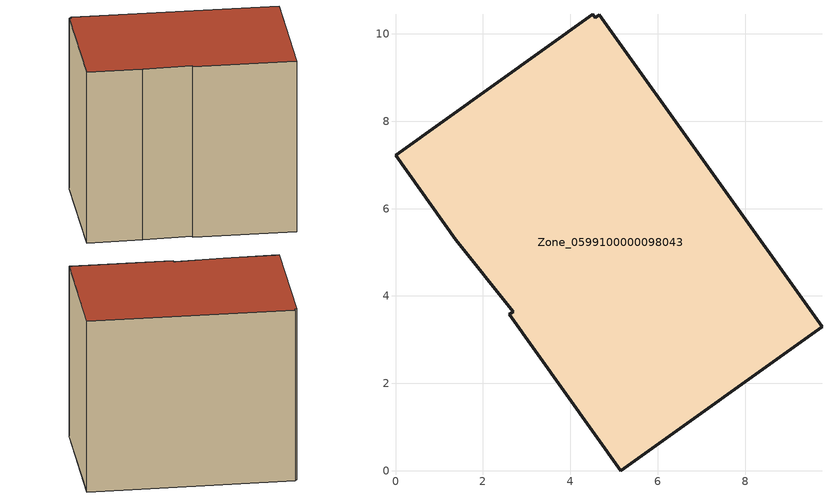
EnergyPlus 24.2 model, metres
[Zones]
Zone_0599100000098043
 floor ground (C_G): 4.67,10.44 9.76,3.3 5.15,0 2.6,3.58 2.69,3.64 1.38,5.29 0,7.22 4.52,10.45 4.57,10.37 z0
 wall outside (C_F): 5.15,0 9.76,3.3 4.67,10.44 4.57,10.37 4.52,10.45 0,7.22 1.38,5.29 2.69,3.64 2.6,3.58 5.15,0 z0:7.82
 roof outside (C_R): 9.76,3.3 4.67,10.44 4.57,10.37 4.52,10.45 0,7.22 1.38,5.29 2.69,3.64 2.6,3.58 5.15,0 z7.82
[BUILDING]
Pand.0599100000098043: North Axis=0; Terrain=City; Loads Convergence Tolerance Value=0.04; Temperature Convergence Tolerance Value=0.4; Solar Distribution=FullExterior; Maximum Number of Warmup Days=25; Minimum Number of Warmup Days=1
[Site:Location]
Rotterdam.The.Hague.AP_ZH_NLD Design_Conditions: Latitude=51.96; Longitude=4.45; Time Zone=1; Elevation=-4.5
[SITE:GROUNDTEMPERATURE:BUILDINGSURFACE]
18, 18, 18, 18, 18, 18, 18, 18, 18, 18, 18, 18
[MATERIAL] Thermal Absorptance=0.9; Solar Absorptance=0.7; Visible Absorptance=0.7
Name | Roughness | Thickness | Conductivity | Density | Specific Heat
G.TC.1975-1991 | MediumSmooth | 0.15 | 0.288461 | 540 | 1210
F.TC.1975-1991 | Rough | 0.3 | 0.230769 | 1920 | 840
R.TC.1975-1991 | MediumRough | 0.2 | 0.153846 | 1500 | 1000
[CONSTRUCTION]
C_G: G.TC.1975-1991
C_F: F.TC.1975-1991
C_R: R.TC.1975-1991
[ZONE]
Zone_0599100000098043: Type=1; Multiplier=1; Ceiling Height=Autocalculate; Volume=Autocalculate; Floor Area=autocalculate; Part of Total Floor Area=Yes
[ZONEINFILTRATION:DESIGNFLOWRATE]
Infil_Zone_0599100000098043: Zone or ZoneList or Space or SpaceList=Zone_0599100000098043; Schedule=AlwaysOn; Design Flow Rate Calculation Method=Flow/Area; Flow Rate per Floor Area=0.003; Constant Term Coefficient=1; Temperature Term Coefficient=0; Velocity Term Coefficient=0; Velocity Squared Term Coefficient=0
[HVACTEMPLATE:ZONE:IDEALLOADSAIRSYSTEM]
Zone_0599100000098043: Maximum Heating Supply Air Temperature=50; Minimum Cooling Supply Air Temperature=13; Maximum Heating Supply Air Humidity Ratio=0.0156; Minimum Cooling Supply Air Humidity Ratio=0.0077; Heating Limit=NoLimit; Cooling Limit=NoLimit; Dehumidification Control Type=ConstantSensibleHeatRatio; Cooling Sensible Heat Ratio=0.7; Dehumidification Setpoint=60; Humidification Control Type=None; Humidification Setpoint=30; Outdoor Air Method=None; Outdoor Air Flow Rate per Person=0.00944; Outdoor Air Flow Rate per Zone Floor Area=0; Outdoor Air Flow Rate per Zone=0; Demand Controlled Ventilation Type=None; Outdoor Air Economizer Type=NoEconomizer; Heat Recovery Type=None; Sensible Heat Recovery Effectiveness=0.7; Latent Heat Recovery Effectiveness=0.65
[ZONECONTROL:THERMOSTAT]
ThermostatControl_Zone_0599100000098043: Zone or ZoneList=Zone_0599100000098043; Control Type Schedule=DualSetpointControlType; Control 1=Thermostat_Zone_0599100000098043; Temperature Difference Between Cutout And Setpoint=0
[THERMOSTATSETPOINT:DUALSETPOINT]
Thermostat_Zone_0599100000098043: Heating Setpoint Temperature Schedule=HeatingSetpoint_Zone_0599100000098043; Cooling Setpoint Temperature Schedule=CoolingSetpoint_Zone_0599100000098043
[SCHEDULE:COMPACT]
HeatingSetpoint_Zone_0599100000098043: Through: 12/31, For: AllDays, Until: 24:00, 21
CoolingSetpoint_Zone_0599100000098043: Through: 12/31, For: AllDays, Until: 24:00, 24
DualSetpointControlType: Through: 12/31, For: AllDays, Until: 24:00, 4
AlwaysOn: Through: 12/31, For: AllDays, Until: 24:00, 1
